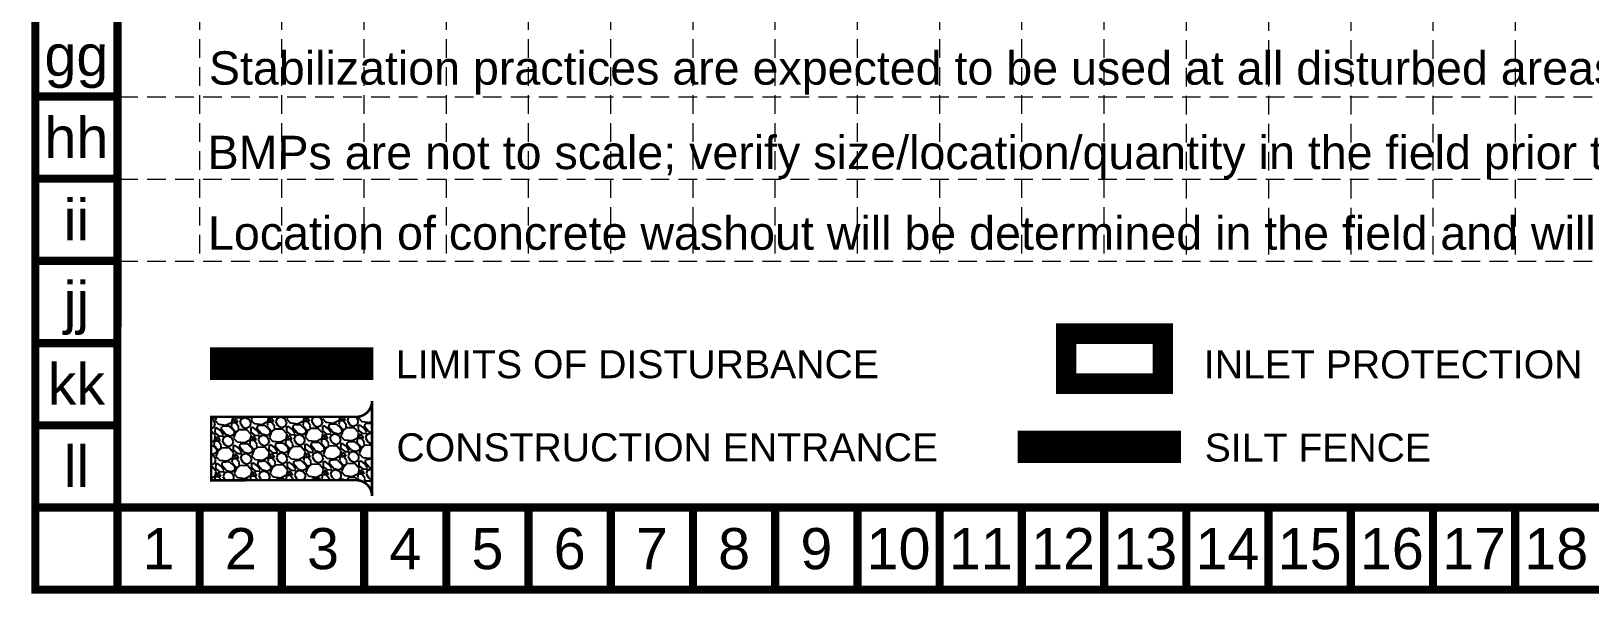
# Model space of a CAD drawing. Header units: feet. Extents: x 2467609 to 2470436, y 7119976 to 7121745.
# Drawn here: x 2467609 to 2468445, y 7119976 to 7120278 of the extents above; entities that cross this region are included whole.
import ezdxf
from ezdxf.enums import TextEntityAlignment as Align

# ---------------------------------------------------------------- set-up
doc = ezdxf.new("R2010")
doc.units = ezdxf.units.FT
doc.header["$LTSCALE"] = 100
doc.header["$MEASUREMENT"] = 0
doc.linetypes.add('HIDDEN', pattern=[0.375, 0.25, -0.125])
doc.linetypes.add('SDASH', pattern=[0.15, 0.1, -0.05])
for name, color, linetype in [('BASE', 7, 'Continuous'), ('GRID', 254, 'HIDDEN'), ('LEGEND', 7, 'Continuous'), ('proposed ec', 6, 'SDASH')]:
    doc.layers.add(name, color=color, linetype=linetype)
doc.styles.add("L200'", font='ARIAL.TTF', dxfattribs={"height": 0.001969})
doc.styles.get("Standard").update_dxf_attribs({"font": 'ARIAL.TTF'})

msp = doc.modelspace()

# ---------------------------------------------------------------- hatches: boundary and pattern name
at = {"layer": 'LEGEND'}
h = msp.add_hatch(dxfattribs=at)
h.set_pattern_fill('GRAVEL', color=4, scale=13.585354, angle=-43.93426, style=0)
h.set_pattern_definition([(184.078545, (2448716.3364, 7111819.4261), (-163.100096696, -12.642122674), [1.827719, -180.94452]), (141.0354448, (2448714.5133, 7111819.29615), (126.825583035, -103.328304486), [3.136423, -310.505822]), (88.576145, (2448712.0746, 7111821.2685), (-5.85265113, -201.875982228), [2.2115325, -218.941993]), (223.339445, (2448705.9026, 7111822.49876), (198.302467457, 186.240238805), [2.856158, -282.759544]), (248.899445, (2448703.82534, 7111820.5385), (64.194847164, 164.529552097), [2.800689, -277.268548]), (313.339445, (2448702.8171, 7111817.9256), (-186.240238805, 198.302467457), [2.856158, -282.759544]), (353.7599448, (2448704.7773, 7111815.84833), (-221.442582098, 24.704561247), [3.777122, -373.9348055]), (28.3210448, (2448708.53205, 7111815.4378), (275.85434043, 149.250917161), [3.565992, -353.033359]), (77.495345, (2448711.6712, 7111817.12953), (44.270886612, 202.590710156), [2.86583, -283.717516]), (131.302145, (2448712.2917, 7111819.9274), (98.19051628, -113.46879164), [3.271788, -160.317538]), (178.4631448, (2448710.13224, 7111822.3853), (-221.085249835, 5.495277199), [4.231131, -418.882301]), (94.879845, (2448715.4938, 7111813.0692), (-11.927450795, 124.68156745), [1.444137, -142.970142]), (127.534945, (2448715.371, 7111814.5081), (108.330991897, -142.10415426), [2.747461, -271.999306]), (181.065745, (2448713.697, 7111816.687), (-9.4259627, -9.783311), [1.921254, -17.291329]), (159.264345, (2448714.1434, 7111818.5206), (67.76846897, -27.56316761), [1.034633, -102.4283355]), (247.867145, (2448713.1758, 7111818.887), (18.4945749, 38.77588534), [1.463183, -71.696187]), (347.029545, (2448712.6245, 7111817.5316), (48.20184736, -8.7112206), [2.376472, -76.839072]), (117.630845, (2448714.9404, 7111816.998), (10.1406753, -28.635216), [1.718425, -41.24224]), (332.455245, (2448707.5015, 7111824.354), (126.110911234, -64.909766183), [2.407325, -238.325752]), (26.411945, (2448709.6359, 7111823.2408), (-142.818762918, -69.91261354), [2.019612, -199.941191]), (249.264345, (2448716.8255, 7111818.9549), (27.56316761, 67.76846897), [2.069253, -101.393716]), (299.676245, (2448716.0929, 7111817.0196), (-69.55528995, 123.60947099), [2.407325, -238.325752]), (295.509745, (2448701.6574, 7111818.2884), (-30.06467575, 66.69639297), [2.321465, -113.75185]), (250.840845, (2448702.6571, 7111816.1932), (54.769126777, 154.74614578), [1.945124, -192.567537]), (22.867145, (2448707.4974, 7111809.0773), (66.69642518, 30.06460484), [2.069253, -101.393716]), (333.419745, (2448709.40405, 7111809.8814), (-164.886809887, 83.404318407), [2.277326, -225.454703]), (25.509745, (2448702.7036, 7111813.696), (-66.69639297, -30.06467575), [1.160733, -114.912583]), (57.375645, (2448706.9104, 7111809.6428), (27.9205615, 48.55917646), [0.692717, -68.579259]), (122.029545, (2448707.284, 7111810.2263), (19.9239876, -38.0611734), [2.800689, -53.213151]), (142.074745, (2448705.7985, 7111812.6006), (107.25903, -84.476294285), [2.595482, -256.952331]), (259.755845, (2448711.776, 7111816.651), (9.06859444, 28.99258386), [1.959307, -47.023378]), (309.2229448, (2448711.42774, 7111814.723), (147.464233275, -179.80800445), [3.4207105, -338.649757]), (17.011145, (2448713.5908, 7111812.073), (-105.11495403, -30.77931972), [1.398694, -138.47108]), (46.065745, (2448714.928, 7111812.482), (-0.357348, 19.209268), [0.815121, -12.770232]), (76.322145, (2448705.8856, 7111813.0826), (-26.848560044, -106.186970334), [1.887332, -186.846432]), (4.078545, (2448706.3319, 7111814.9165), (163.100096696, 12.642122674), [3.655438, -179.1168005]), (316.065745, (2448709.978, 7111815.176), (19.209268, 0.357348), [3.532192, -10.053162]), (281.370545, (2448712.5218, 7111812.7257), (-31.85122326, 162.74278334), [2.148035, -212.655262]), (210.120345, (2448712.9453, 7111810.6198), (-47.48714716, -29.70727413), [1.978055, -96.924814]), (163.7117448, (2448711.2343, 7111809.6272), (-280.142479809, 81.260041875), [3.220612, -318.841102]), (131.4918448, (2448708.14294, 7111810.5305), (-117.75709749, 132.320739532), [3.407193, -337.311749])])
edge = h.paths.add_edge_path()
edge.add_line((2467791.76, 7120028.84), (2467791.76, 7120079.8))
edge.add_arc((2467783.27, 7120079.8), 8.49, -89.96094, 0, ccw=False)
edge.add_line((2467783.27, 7120071.3), (2467705.45, 7120071.3))
edge.add_line((2467705.45, 7120071.3), (2467705.45, 7120037.3))
edge.add_line((2467705.45, 7120037.3), (2467783.26, 7120037.34))
edge.add_arc((2467783.27, 7120028.84), 8.49, 0, 90.03906, ccw=False)

# ---------------------------------------------------------------- linework, layer by layer
at = {"layer": 'BASE', "const_width": 4.41}
for points in [[(2467611.14, 7119978.57), (2470433.54, 7119978.57), (2470433.54, 7121742.57), (2467611.14, 7121742.57)], [(2467655.15, 7120022.66), (2470389.56, 7120022.58), (2470389.51, 7121698.49), (2467655.7, 7121698.54)]]:
    msp.add_lwpolyline(points, close=True, dxfattribs=at)
for points in [[(2467655.24, 7120243.17), (2467611.14, 7120243.17)], [(2467655.24, 7120199.07), (2467611.14, 7120199.07)], [(2467655.24, 7120154.97), (2467611.14, 7120154.97)], [(2467655.24, 7120110.87), (2467611.14, 7120110.87)], [(2467655.24, 7120066.77), (2467611.14, 7120066.77)], [(2467655.24, 7120022.67), (2467611.14, 7120022.67)], [(2467655.24, 7119978.57), (2467655.24, 7120022.67)], [(2467699.34, 7119978.57), (2467699.34, 7120022.67)], [(2467743.44, 7119978.57), (2467743.44, 7120022.67)], [(2467787.54, 7119978.57), (2467787.54, 7120022.67)], [(2467831.64, 7119978.57), (2467831.64, 7120022.67)], [(2467875.74, 7119978.57), (2467875.74, 7120022.67)], [(2467919.84, 7119978.57), (2467919.84, 7120022.67)], [(2467963.94, 7119978.57), (2467963.94, 7120022.67)], [(2468008.04, 7119978.57), (2468008.04, 7120022.67)], [(2468052.14, 7119978.57), (2468052.14, 7120022.67)], [(2468096.24, 7119978.57), (2468096.24, 7120022.67)], [(2468140.34, 7119978.57), (2468140.34, 7120022.67)], [(2468184.44, 7119978.57), (2468184.44, 7120022.67)], [(2468228.54, 7119978.57), (2468228.54, 7120022.67)], [(2468272.64, 7119978.57), (2468272.64, 7120022.67)], [(2468316.74, 7119978.57), (2468316.74, 7120022.67)], [(2468360.84, 7119978.57), (2468360.84, 7120022.67)], [(2468404.94, 7119978.57), (2468404.94, 7120022.67)]]:
    msp.add_lwpolyline(points, dxfattribs=at)
at = {"layer": 'GRID', "color": 252, "linetype": 'HIDDEN', "lineweight": 0, "ltscale": 0.4}
for p, q in [((2467699.19, 7121698.89), (2467699.19, 7120154.77)), ((2467743.29, 7121698.89), (2467743.29, 7120154.77)), ((2467787.39, 7121698.89), (2467787.39, 7120154.77)), ((2467831.49, 7121698.89), (2467831.49, 7120154.77)), ((2467875.59, 7121698.89), (2467875.59, 7120154.77)), ((2467919.69, 7121698.89), (2467919.69, 7120154.77)), ((2467963.79, 7121698.89), (2467963.79, 7120154.77)), ((2468007.89, 7121698.89), (2468007.89, 7120154.77)), ((2468051.99, 7121698.89), (2468051.99, 7120154.77)), ((2468096.09, 7121698.89), (2468096.09, 7120154.77)), ((2468140.19, 7121698.89), (2468140.19, 7120154.77)), ((2468184.29, 7121698.89), (2468184.29, 7120154.77)), ((2468228.54, 7121698.47), (2468228.54, 7120154.77)), ((2468272.64, 7121698.47), (2468272.64, 7120154.77)), ((2468316.74, 7121698.47), (2468316.74, 7120154.77)), ((2468360.84, 7121698.47), (2468360.84, 7120154.77)), ((2468404.94, 7121698.47), (2468404.94, 7120154.77)), ((2467656.23, 7120242.97), (2470390.43, 7120242.97)), ((2467656.23, 7120198.87), (2470390.43, 7120198.87)), ((2467656.23, 7120154.77), (2470390.43, 7120154.77))]:
    msp.add_line(p, q, dxfattribs=at)
at = {"layer": 'LEGEND', "color": 1, "linetype": 'HIDDEN', "ltscale": 0.8, "const_width": 17.46}
msp.add_lwpolyline([(2467704.8, 7120099.88), (2467792.43, 7120099.88)], dxfattribs=at)
at = {"layer": 'LEGEND', "color": 4, "const_width": 1.36}
msp.add_lwpolyline([(2467791.76, 7120028.84), (2467791.76, 7120079.8, -0.414014), (2467783.27, 7120071.3), (2467705.45, 7120071.3), (2467705.45, 7120037.3), (2467783.26, 7120037.34, -0.414413)], format="xyb", close=True, dxfattribs=at)
at = {"layer": 'LEGEND', "color": 200, "const_width": 17.46}
msp.add_lwpolyline([(2468138.13, 7120055.26), (2468225.76, 7120055.26)], dxfattribs=at)
at = {"layer": 'proposed ec', "color": 5, "ltscale": 2, "const_width": 11}
msp.add_lwpolyline([(2468215.94, 7120089.16), (2468164.1, 7120089.16), (2468164.1, 7120115.91), (2468215.94, 7120115.91)], close=True, dxfattribs=at)

# ---------------------------------------------------------------- texts
at = {"layer": 'BASE'}
for s, p in [('gg', (2467633.19, 7120265.22)), ('hh', (2467633.19, 7120221.12)), ('ii', (2467633.19, 7120177.02)), ('jj', (2467633.19, 7120132.92)), ('kk', (2467633.19, 7120088.82)), ('ll', (2467633.19, 7120044.72)), ('1', (2467677.29, 7120000.62)), ('2', (2467721.39, 7120000.62)), ('3', (2467765.49, 7120000.62)), ('4', (2467809.59, 7120000.62)), ('5', (2467853.69, 7120000.62)), ('6', (2467897.79, 7120000.62)), ('7', (2467941.89, 7120000.62)), ('8', (2467985.99, 7120000.62)), ('9', (2468030.09, 7120000.62)), ('10', (2468074.19, 7120000.62)), ('11', (2468118.29, 7120000.62)), ('12', (2468162.39, 7120000.62)), ('13', (2468206.49, 7120000.62)), ('14', (2468250.59, 7120000.62)), ('15', (2468294.69, 7120000.62)), ('16', (2468338.79, 7120000.62)), ('17', (2468382.89, 7120000.62)), ('18', (2468426.99, 7120000.62))]:
    msp.add_text(s, height=22.05, dxfattribs=at).set_placement(p, align=Align.MIDDLE_CENTER)
at = {"layer": 'BASE', "color": 7, "style": "L200'"}
for s, p in [('Stabilization practices are expected to be used at all disturbed areas.', (2467704.28, 7120249.55)), ('BMPs are not to scale; verify size/location/quantity in the field prior to installation.', (2467703.59, 7120204.21)), ('Location of concrete washout will be determined in the field and will be reflected on this Site Map.', (2467703.79, 7120160.96))]:
    msp.add_text(s, height=17.8845, dxfattribs=at).set_placement(p)
at = {"layer": 'LEGEND', "style": "L200'"}
for s, height, p in [('LIMITS OF DISTURBANCE', 15.0377, (2467804.56, 7120092.04)), ('INLET PROTECTION', 15.0377, (2468237.96, 7120091.93)), ('CONSTRUCTION ENTRANCE', 15.0377, (2467804.87, 7120047.44)), ('SILT FENCE', 15.038, (2468238.43, 7120047.32))]:
    msp.add_text(s, height=height, dxfattribs=at).set_placement(p)

doc.saveas('drawing.dxf')
